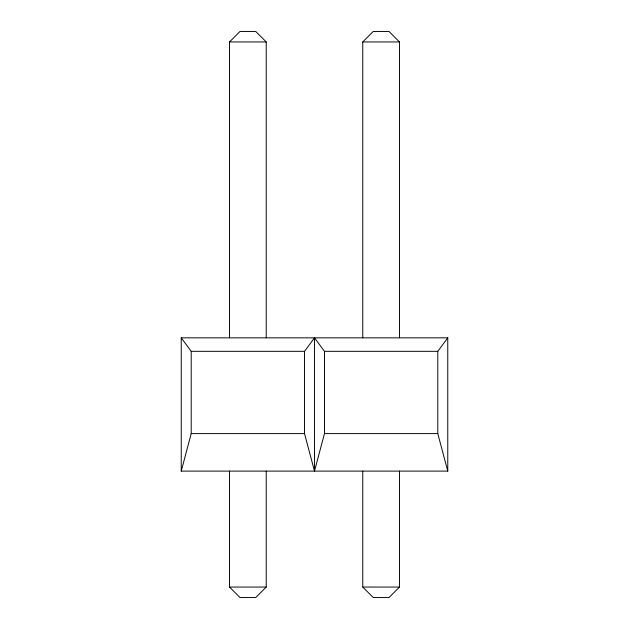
<?xml version="1.0" encoding="UTF-8"?>
<svg xmlns="http://www.w3.org/2000/svg" width="629" height="629" viewBox="0 0 629 629"><rect width="100%" height="100%" fill="white"/><g stroke="black" fill="none" stroke-linecap="round" stroke-linejoin="round"><path stroke-width="0.94" d="M181.238 471.105L191.208 433.601L191.208 351.328L181.238 337.844L447.762 337.844L447.762 471.105L181.238 471.105L181.238 337.844M314.5 471.105L324.47 433.601L324.47 351.328L314.5 337.844L304.53 351.328L304.53 433.601L314.5 471.105L314.5 337.844M447.762 471.105L437.792 433.601L437.792 351.328L447.762 337.844M229.506 337.844L229.506 41.946L240.003 31.45L255.736 31.45L266.232 41.946L266.232 337.844M362.768 337.844L362.768 41.946L373.264 31.45L388.997 31.45L399.494 41.946L399.494 337.844M266.232 471.105L266.232 587.054L255.736 597.55L240.003 597.55L229.506 587.054L229.506 471.105M399.494 471.105L399.494 587.054L388.997 597.55L373.264 597.55L362.768 587.054L362.768 471.105M229.506 41.946L266.232 41.946M362.768 41.946L399.494 41.946M191.208 351.328L304.53 351.328M324.47 351.328L437.792 351.328M191.208 433.601L304.53 433.601M324.47 433.601L437.792 433.601M229.506 587.054L266.232 587.054M362.768 587.054L399.494 587.054"/></g></svg>
